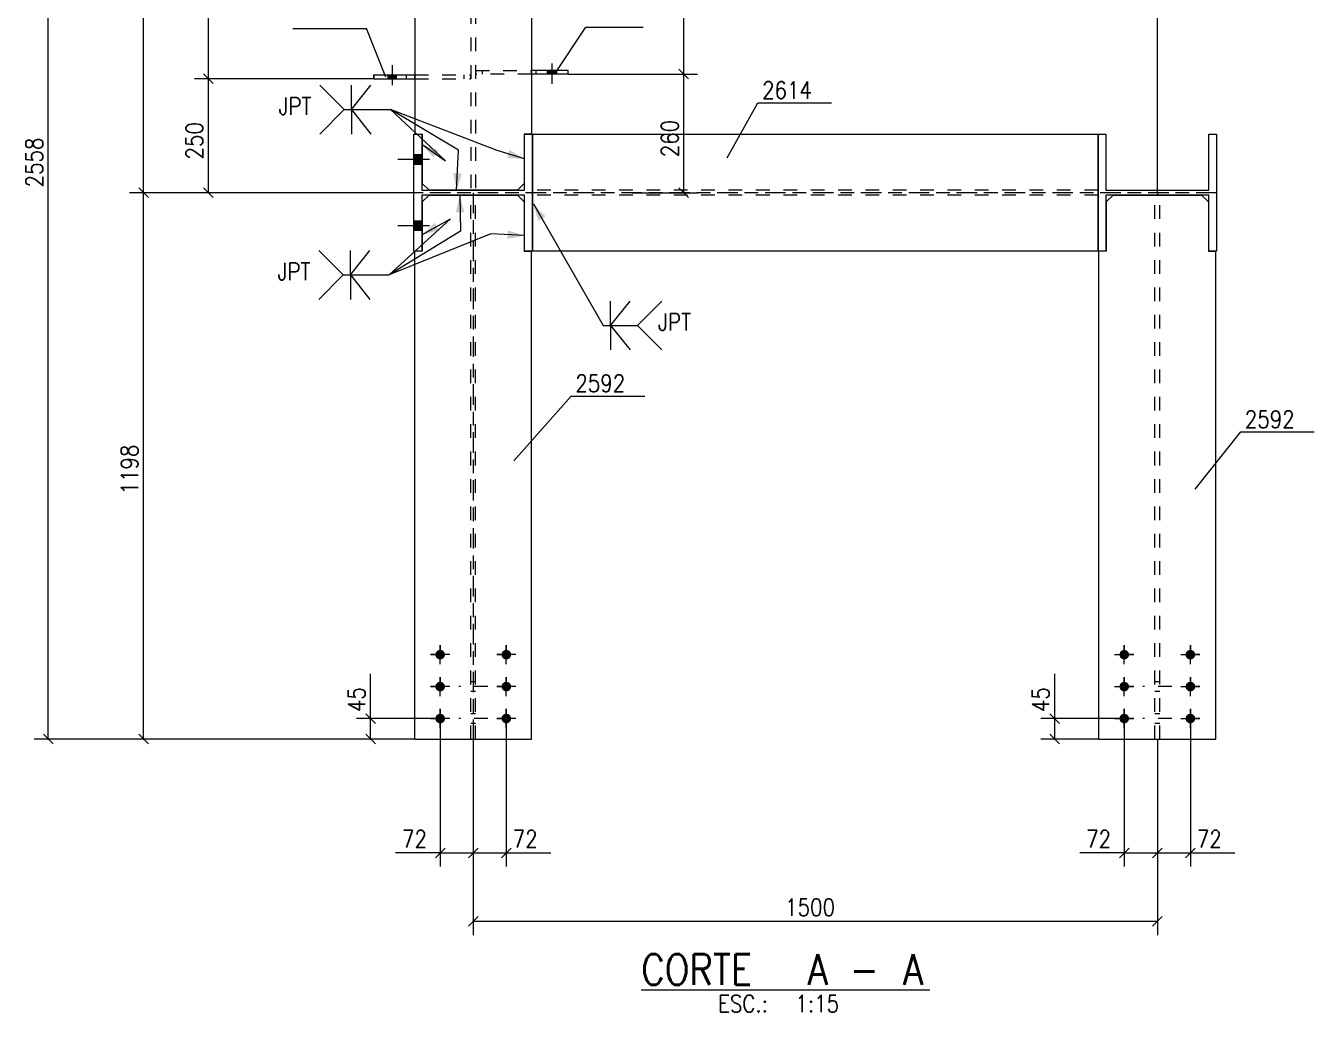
# Model space of a CAD drawing. Header units: millimetres. Extents: x 5 to 846, y 5 to 599.
# Drawn here: x 301.5 to 489.9, y 320.6 to 464.7 of the extents above; entities that cross this region are included whole.
import ezdxf

# ---------------------------------------------------------------- set-up
doc = ezdxf.new("R2010")
doc.units = ezdxf.units.MM
for name, pattern in [('XKITLINE00', [0]), ('XKITLINE02', [4, 2, -2]), ('XKITLINE06', [7, 3, -1, 2, -1])]:
    doc.linetypes.add(name, pattern=pattern)
for name, color, linetype, lineweight in [('Cota', 4, 'Continuous', 0), ('Marca da peça', 2, 'Continuous', 0), ('Objeto gráfico', 3, 'Continuous', 0), ('Outro tipo de objeto', 7, 'Continuous', 0), ('Parafuso', 3, 'Continuous', 0), ('Peça', 2, 'Continuous', 0), ('Solda', 1, 'Continuous', 0)]:
    doc.layers.add(name, color=color, linetype=linetype, lineweight=lineweight)
doc.styles.add('ROMANS', font='ROMANS__.TTF')
doc.styles.add('SIMPLEX', font='SIMPLEX_.TTF')

msp = doc.modelspace()

# ---------------------------------------------------------------- hatches: boundary and pattern name
at = {"layer": 'Parafuso'}
for points in [[(377.75, 457.65), (377.75, 458.18), (379.15, 458.18), (379.15, 457.65)], [(377.75, 457.65), (377.75, 458.18), (379.15, 458.18), (379.15, 457.65)], [(354.45, 456.98), (354.45, 457.52), (355.65, 457.52), (355.65, 456.98)], [(359.4, 444.45), (358.25, 444.45), (358.25, 445.85), (359.4, 445.85)], [(359.4, 444.45), (358.25, 444.45), (358.25, 445.85), (359.4, 445.85)], [(359.4, 444.45), (358.25, 444.45), (358.25, 445.85), (359.4, 445.85)], [(359.4, 434.78), (358.25, 434.78), (358.25, 436.18), (359.4, 436.18)], [(359.4, 434.78), (358.25, 434.78), (358.25, 436.18), (359.4, 436.18)], [(359.4, 434.78), (358.25, 434.78), (358.25, 436.18), (359.4, 436.18)], [(361.39, 372.85), (361.39, 372.88), (361.39, 372.92), (361.4, 372.95), (361.41, 372.99), (361.41, 373.02), (361.43, 373.05), (361.44, 373.08), (361.45, 373.12), (361.47, 373.15), (361.48, 373.18), (361.5, 373.2), (361.52, 373.23), (361.54, 373.26), (361.57, 373.29), (361.59, 373.31), (361.61, 373.33), (361.64, 373.36), (361.67, 373.38), (361.7, 373.4), (361.72, 373.42), (361.75, 373.43), (361.79, 373.45), (361.82, 373.46), (361.85, 373.47), (361.88, 373.49), (361.91, 373.49), (361.95, 373.5), (361.98, 373.51), (362.02, 373.51), (362.05, 373.51), (362.08, 373.52), (362.12, 373.51), (362.15, 373.51), (362.19, 373.51), (362.22, 373.5), (362.25, 373.49), (362.29, 373.49), (362.32, 373.47), (362.35, 373.46), (362.38, 373.45), (362.41, 373.43), (362.44, 373.42), (362.47, 373.4), (362.5, 373.38), (362.53, 373.36), (362.55, 373.33), (362.58, 373.31), (362.6, 373.29), (362.63, 373.26), (362.65, 373.23), (362.67, 373.2), (362.68, 373.18), (362.7, 373.15), (362.72, 373.12), (362.73, 373.08), (362.74, 373.05), (362.75, 373.02), (362.76, 372.99), (362.77, 372.95), (362.78, 372.92), (362.78, 372.88), (362.78, 372.85), (362.78, 372.82), (362.78, 372.78), (362.78, 372.75), (362.78, 372.71), (362.77, 372.68), (362.76, 372.65), (362.75, 372.61), (362.74, 372.58), (362.73, 372.55), (362.72, 372.52), (362.7, 372.49), (362.68, 372.46), (362.67, 372.43), (362.65, 372.4), (362.63, 372.37), (362.6, 372.35), (362.58, 372.32), (362.55, 372.3), (362.53, 372.27), (362.5, 372.25), (362.47, 372.23), (362.44, 372.22), (362.41, 372.2), (362.38, 372.18), (362.35, 372.17), (362.32, 372.16), (362.29, 372.15), (362.25, 372.14), (362.22, 372.13), (362.19, 372.12), (362.15, 372.12), (362.12, 372.12), (362.08, 372.12), (362.05, 372.12), (362.02, 372.12), (361.98, 372.12), (361.95, 372.13), (361.91, 372.14), (361.88, 372.15), (361.85, 372.16), (361.82, 372.17), (361.79, 372.18), (361.75, 372.2), (361.72, 372.22), (361.7, 372.23), (361.67, 372.25), (361.64, 372.27), (361.61, 372.3), (361.59, 372.32), (361.57, 372.35), (361.54, 372.37), (361.52, 372.4), (361.5, 372.43), (361.48, 372.46), (361.47, 372.49), (361.45, 372.52), (361.44, 372.55), (361.43, 372.58), (361.41, 372.61), (361.41, 372.65), (361.4, 372.68), (361.39, 372.71), (361.39, 372.75), (361.39, 372.78), (361.38, 372.82)], [(371.05, 372.85), (371.05, 372.88), (371.06, 372.92), (371.06, 372.95), (371.07, 372.99), (371.08, 373.02), (371.09, 373.05), (371.1, 373.08), (371.12, 373.12), (371.13, 373.15), (371.15, 373.18), (371.17, 373.2), (371.19, 373.23), (371.21, 373.26), (371.23, 373.29), (371.26, 373.31), (371.28, 373.33), (371.31, 373.36), (371.33, 373.38), (371.36, 373.4), (371.39, 373.42), (371.42, 373.43), (371.45, 373.45), (371.48, 373.46), (371.52, 373.47), (371.55, 373.49), (371.58, 373.49), (371.61, 373.5), (371.65, 373.51), (371.68, 373.51), (371.72, 373.51), (371.75, 373.52), (371.79, 373.51), (371.82, 373.51), (371.85, 373.51), (371.89, 373.5), (371.92, 373.49), (371.95, 373.49), (371.99, 373.47), (372.02, 373.46), (372.05, 373.45), (372.08, 373.43), (372.11, 373.42), (372.14, 373.4), (372.17, 373.38), (372.2, 373.36), (372.22, 373.33), (372.25, 373.31), (372.27, 373.29), (372.29, 373.26), (372.31, 373.23), (372.33, 373.2), (372.35, 373.18), (372.37, 373.15), (372.38, 373.12), (372.4, 373.08), (372.41, 373.05), (372.42, 373.02), (372.43, 372.99), (372.44, 372.95), (372.44, 372.92), (372.45, 372.88), (372.45, 372.85), (372.45, 372.82), (372.45, 372.78), (372.45, 372.75), (372.44, 372.71), (372.44, 372.68), (372.43, 372.65), (372.42, 372.61), (372.41, 372.58), (372.4, 372.55), (372.38, 372.52), (372.37, 372.49), (372.35, 372.46), (372.33, 372.43), (372.31, 372.4), (372.29, 372.37), (372.27, 372.35), (372.25, 372.32), (372.22, 372.3), (372.2, 372.27), (372.17, 372.25), (372.14, 372.23), (372.11, 372.22), (372.08, 372.2), (372.05, 372.18), (372.02, 372.17), (371.99, 372.16), (371.95, 372.15), (371.92, 372.14), (371.89, 372.13), (371.85, 372.12), (371.82, 372.12), (371.79, 372.12), (371.75, 372.12), (371.72, 372.12), (371.68, 372.12), (371.65, 372.12), (371.61, 372.13), (371.58, 372.14), (371.55, 372.15), (371.52, 372.16), (371.48, 372.17), (371.45, 372.18), (371.42, 372.2), (371.39, 372.22), (371.36, 372.23), (371.33, 372.25), (371.31, 372.27), (371.28, 372.3), (371.26, 372.32), (371.23, 372.35), (371.21, 372.37), (371.19, 372.4), (371.17, 372.43), (371.15, 372.46), (371.13, 372.49), (371.12, 372.52), (371.1, 372.55), (371.09, 372.58), (371.08, 372.61), (371.07, 372.65), (371.06, 372.68), (371.06, 372.71), (371.05, 372.75), (371.05, 372.78), (371.05, 372.82)], [(461.39, 372.85), (461.39, 372.88), (461.39, 372.92), (461.4, 372.95), (461.41, 372.99), (461.41, 373.02), (461.43, 373.05), (461.44, 373.08), (461.45, 373.12), (461.47, 373.15), (461.48, 373.18), (461.5, 373.2), (461.52, 373.23), (461.54, 373.26), (461.57, 373.29), (461.59, 373.31), (461.61, 373.33), (461.64, 373.36), (461.67, 373.38), (461.7, 373.4), (461.72, 373.42), (461.75, 373.43), (461.79, 373.45), (461.82, 373.46), (461.85, 373.47), (461.88, 373.49), (461.91, 373.49), (461.95, 373.5), (461.98, 373.51), (462.02, 373.51), (462.05, 373.51), (462.08, 373.52), (462.12, 373.51), (462.15, 373.51), (462.19, 373.51), (462.22, 373.5), (462.25, 373.49), (462.29, 373.49), (462.32, 373.47), (462.35, 373.46), (462.38, 373.45), (462.41, 373.43), (462.44, 373.42), (462.47, 373.4), (462.5, 373.38), (462.53, 373.36), (462.55, 373.33), (462.58, 373.31), (462.6, 373.29), (462.63, 373.26), (462.65, 373.23), (462.67, 373.2), (462.68, 373.18), (462.7, 373.15), (462.72, 373.12), (462.73, 373.08), (462.74, 373.05), (462.75, 373.02), (462.76, 372.99), (462.77, 372.95), (462.78, 372.92), (462.78, 372.88), (462.78, 372.85), (462.78, 372.82), (462.78, 372.78), (462.78, 372.75), (462.78, 372.71), (462.77, 372.68), (462.76, 372.65), (462.75, 372.61), (462.74, 372.58), (462.73, 372.55), (462.72, 372.52), (462.7, 372.49), (462.68, 372.46), (462.67, 372.43), (462.65, 372.4), (462.63, 372.37), (462.6, 372.35), (462.58, 372.32), (462.55, 372.3), (462.53, 372.27), (462.5, 372.25), (462.47, 372.23), (462.44, 372.22), (462.41, 372.2), (462.38, 372.18), (462.35, 372.17), (462.32, 372.16), (462.29, 372.15), (462.25, 372.14), (462.22, 372.13), (462.19, 372.12), (462.15, 372.12), (462.12, 372.12), (462.08, 372.12), (462.05, 372.12), (462.02, 372.12), (461.98, 372.12), (461.95, 372.13), (461.91, 372.14), (461.88, 372.15), (461.85, 372.16), (461.82, 372.17), (461.79, 372.18), (461.75, 372.2), (461.72, 372.22), (461.7, 372.23), (461.67, 372.25), (461.64, 372.27), (461.61, 372.3), (461.59, 372.32), (461.57, 372.35), (461.54, 372.37), (461.52, 372.4), (461.5, 372.43), (461.48, 372.46), (461.47, 372.49), (461.45, 372.52), (461.44, 372.55), (461.43, 372.58), (461.41, 372.61), (461.41, 372.65), (461.4, 372.68), (461.39, 372.71), (461.39, 372.75), (461.39, 372.78), (461.38, 372.82)], [(471.05, 372.85), (471.05, 372.88), (471.06, 372.92), (471.06, 372.95), (471.07, 372.99), (471.08, 373.02), (471.09, 373.05), (471.1, 373.08), (471.12, 373.12), (471.13, 373.15), (471.15, 373.18), (471.17, 373.2), (471.19, 373.23), (471.21, 373.26), (471.23, 373.29), (471.26, 373.31), (471.28, 373.33), (471.31, 373.36), (471.33, 373.38), (471.36, 373.4), (471.39, 373.42), (471.42, 373.43), (471.45, 373.45), (471.48, 373.46), (471.52, 373.47), (471.55, 373.49), (471.58, 373.49), (471.61, 373.5), (471.65, 373.51), (471.68, 373.51), (471.72, 373.51), (471.75, 373.52), (471.79, 373.51), (471.82, 373.51), (471.85, 373.51), (471.89, 373.5), (471.92, 373.49), (471.95, 373.49), (471.99, 373.47), (472.02, 373.46), (472.05, 373.45), (472.08, 373.43), (472.11, 373.42), (472.14, 373.4), (472.17, 373.38), (472.2, 373.36), (472.22, 373.33), (472.25, 373.31), (472.27, 373.29), (472.29, 373.26), (472.31, 373.23), (472.33, 373.2), (472.35, 373.18), (472.37, 373.15), (472.38, 373.12), (472.4, 373.08), (472.41, 373.05), (472.42, 373.02), (472.43, 372.99), (472.44, 372.95), (472.44, 372.92), (472.45, 372.88), (472.45, 372.85), (472.45, 372.82), (472.45, 372.78), (472.45, 372.75), (472.44, 372.71), (472.44, 372.68), (472.43, 372.65), (472.42, 372.61), (472.41, 372.58), (472.4, 372.55), (472.38, 372.52), (472.37, 372.49), (472.35, 372.46), (472.33, 372.43), (472.31, 372.4), (472.29, 372.37), (472.27, 372.35), (472.25, 372.32), (472.22, 372.3), (472.2, 372.27), (472.17, 372.25), (472.14, 372.23), (472.11, 372.22), (472.08, 372.2), (472.05, 372.18), (472.02, 372.17), (471.99, 372.16), (471.95, 372.15), (471.92, 372.14), (471.89, 372.13), (471.85, 372.12), (471.82, 372.12), (471.79, 372.12), (471.75, 372.12), (471.72, 372.12), (471.68, 372.12), (471.65, 372.12), (471.61, 372.13), (471.58, 372.14), (471.55, 372.15), (471.52, 372.16), (471.48, 372.17), (471.45, 372.18), (471.42, 372.2), (471.39, 372.22), (471.36, 372.23), (471.33, 372.25), (471.31, 372.27), (471.28, 372.3), (471.26, 372.32), (471.23, 372.35), (471.21, 372.37), (471.19, 372.4), (471.17, 372.43), (471.15, 372.46), (471.13, 372.49), (471.12, 372.52), (471.1, 372.55), (471.09, 372.58), (471.08, 372.61), (471.07, 372.65), (471.06, 372.68), (471.06, 372.71), (471.05, 372.75), (471.05, 372.78), (471.05, 372.82)], [(361.39, 368.18), (361.39, 368.22), (361.39, 368.25), (361.4, 368.29), (361.41, 368.32), (361.41, 368.35), (361.43, 368.38), (361.44, 368.42), (361.45, 368.45), (361.47, 368.48), (361.48, 368.51), (361.5, 368.54), (361.52, 368.57), (361.54, 368.59), (361.57, 368.62), (361.59, 368.64), (361.61, 368.67), (361.64, 368.69), (361.67, 368.71), (361.7, 368.73), (361.72, 368.75), (361.75, 368.77), (361.79, 368.78), (361.82, 368.8), (361.85, 368.81), (361.88, 368.82), (361.91, 368.83), (361.95, 368.84), (361.98, 368.84), (362.02, 368.85), (362.05, 368.85), (362.08, 368.85), (362.12, 368.85), (362.15, 368.85), (362.19, 368.84), (362.22, 368.84), (362.25, 368.83), (362.29, 368.82), (362.32, 368.81), (362.35, 368.8), (362.38, 368.78), (362.41, 368.77), (362.44, 368.75), (362.47, 368.73), (362.5, 368.71), (362.53, 368.69), (362.55, 368.67), (362.58, 368.64), (362.6, 368.62), (362.63, 368.59), (362.65, 368.57), (362.67, 368.54), (362.68, 368.51), (362.7, 368.48), (362.72, 368.45), (362.73, 368.42), (362.74, 368.38), (362.75, 368.35), (362.76, 368.32), (362.77, 368.29), (362.78, 368.25), (362.78, 368.22), (362.78, 368.18), (362.78, 368.15), (362.78, 368.11), (362.78, 368.08), (362.78, 368.05), (362.77, 368.01), (362.76, 367.98), (362.75, 367.95), (362.74, 367.91), (362.73, 367.88), (362.72, 367.85), (362.7, 367.82), (362.68, 367.79), (362.67, 367.76), (362.65, 367.73), (362.63, 367.71), (362.6, 367.68), (362.58, 367.65), (362.55, 367.63), (362.53, 367.61), (362.5, 367.59), (362.47, 367.57), (362.44, 367.55), (362.41, 367.53), (362.38, 367.52), (362.35, 367.5), (362.32, 367.49), (362.29, 367.48), (362.25, 367.47), (362.22, 367.46), (362.19, 367.46), (362.15, 367.45), (362.12, 367.45), (362.08, 367.45), (362.05, 367.45), (362.02, 367.45), (361.98, 367.46), (361.95, 367.46), (361.91, 367.47), (361.88, 367.48), (361.85, 367.49), (361.82, 367.5), (361.79, 367.52), (361.75, 367.53), (361.72, 367.55), (361.7, 367.57), (361.67, 367.59), (361.64, 367.61), (361.61, 367.63), (361.59, 367.65), (361.57, 367.68), (361.54, 367.71), (361.52, 367.73), (361.5, 367.76), (361.48, 367.79), (361.47, 367.82), (361.45, 367.85), (361.44, 367.88), (361.43, 367.91), (361.41, 367.95), (361.41, 367.98), (361.4, 368.01), (361.39, 368.05), (361.39, 368.08), (361.39, 368.11), (361.38, 368.15)], [(371.05, 368.18), (371.05, 368.22), (371.06, 368.25), (371.06, 368.29), (371.07, 368.32), (371.08, 368.35), (371.09, 368.38), (371.1, 368.42), (371.12, 368.45), (371.13, 368.48), (371.15, 368.51), (371.17, 368.54), (371.19, 368.57), (371.21, 368.59), (371.23, 368.62), (371.26, 368.64), (371.28, 368.67), (371.31, 368.69), (371.33, 368.71), (371.36, 368.73), (371.39, 368.75), (371.42, 368.77), (371.45, 368.78), (371.48, 368.8), (371.52, 368.81), (371.55, 368.82), (371.58, 368.83), (371.61, 368.84), (371.65, 368.84), (371.68, 368.85), (371.72, 368.85), (371.75, 368.85), (371.79, 368.85), (371.82, 368.85), (371.85, 368.84), (371.89, 368.84), (371.92, 368.83), (371.95, 368.82), (371.99, 368.81), (372.02, 368.8), (372.05, 368.78), (372.08, 368.77), (372.11, 368.75), (372.14, 368.73), (372.17, 368.71), (372.2, 368.69), (372.22, 368.67), (372.25, 368.64), (372.27, 368.62), (372.29, 368.59), (372.31, 368.57), (372.33, 368.54), (372.35, 368.51), (372.37, 368.48), (372.38, 368.45), (372.4, 368.42), (372.41, 368.38), (372.42, 368.35), (372.43, 368.32), (372.44, 368.29), (372.44, 368.25), (372.45, 368.22), (372.45, 368.18), (372.45, 368.15), (372.45, 368.11), (372.45, 368.08), (372.44, 368.05), (372.44, 368.01), (372.43, 367.98), (372.42, 367.95), (372.41, 367.91), (372.4, 367.88), (372.38, 367.85), (372.37, 367.82), (372.35, 367.79), (372.33, 367.76), (372.31, 367.73), (372.29, 367.71), (372.27, 367.68), (372.25, 367.65), (372.22, 367.63), (372.2, 367.61), (372.17, 367.59), (372.14, 367.57), (372.11, 367.55), (372.08, 367.53), (372.05, 367.52), (372.02, 367.5), (371.99, 367.49), (371.95, 367.48), (371.92, 367.47), (371.89, 367.46), (371.85, 367.46), (371.82, 367.45), (371.79, 367.45), (371.75, 367.45), (371.72, 367.45), (371.68, 367.45), (371.65, 367.46), (371.61, 367.46), (371.58, 367.47), (371.55, 367.48), (371.52, 367.49), (371.48, 367.5), (371.45, 367.52), (371.42, 367.53), (371.39, 367.55), (371.36, 367.57), (371.33, 367.59), (371.31, 367.61), (371.28, 367.63), (371.26, 367.65), (371.23, 367.68), (371.21, 367.71), (371.19, 367.73), (371.17, 367.76), (371.15, 367.79), (371.13, 367.82), (371.12, 367.85), (371.1, 367.88), (371.09, 367.91), (371.08, 367.95), (371.07, 367.98), (371.06, 368.01), (371.06, 368.05), (371.05, 368.08), (371.05, 368.11), (371.05, 368.15)], [(461.39, 368.18), (461.39, 368.22), (461.39, 368.25), (461.4, 368.29), (461.41, 368.32), (461.41, 368.35), (461.43, 368.38), (461.44, 368.42), (461.45, 368.45), (461.47, 368.48), (461.48, 368.51), (461.5, 368.54), (461.52, 368.57), (461.54, 368.59), (461.57, 368.62), (461.59, 368.64), (461.61, 368.67), (461.64, 368.69), (461.67, 368.71), (461.7, 368.73), (461.72, 368.75), (461.75, 368.77), (461.79, 368.78), (461.82, 368.8), (461.85, 368.81), (461.88, 368.82), (461.91, 368.83), (461.95, 368.84), (461.98, 368.84), (462.02, 368.85), (462.05, 368.85), (462.08, 368.85), (462.12, 368.85), (462.15, 368.85), (462.19, 368.84), (462.22, 368.84), (462.25, 368.83), (462.29, 368.82), (462.32, 368.81), (462.35, 368.8), (462.38, 368.78), (462.41, 368.77), (462.44, 368.75), (462.47, 368.73), (462.5, 368.71), (462.53, 368.69), (462.55, 368.67), (462.58, 368.64), (462.6, 368.62), (462.63, 368.59), (462.65, 368.57), (462.67, 368.54), (462.68, 368.51), (462.7, 368.48), (462.72, 368.45), (462.73, 368.42), (462.74, 368.38), (462.75, 368.35), (462.76, 368.32), (462.77, 368.29), (462.78, 368.25), (462.78, 368.22), (462.78, 368.18), (462.78, 368.15), (462.78, 368.11), (462.78, 368.08), (462.78, 368.05), (462.77, 368.01), (462.76, 367.98), (462.75, 367.95), (462.74, 367.91), (462.73, 367.88), (462.72, 367.85), (462.7, 367.82), (462.68, 367.79), (462.67, 367.76), (462.65, 367.73), (462.63, 367.71), (462.6, 367.68), (462.58, 367.65), (462.55, 367.63), (462.53, 367.61), (462.5, 367.59), (462.47, 367.57), (462.44, 367.55), (462.41, 367.53), (462.38, 367.52), (462.35, 367.5), (462.32, 367.49), (462.29, 367.48), (462.25, 367.47), (462.22, 367.46), (462.19, 367.46), (462.15, 367.45), (462.12, 367.45), (462.08, 367.45), (462.05, 367.45), (462.02, 367.45), (461.98, 367.46), (461.95, 367.46), (461.91, 367.47), (461.88, 367.48), (461.85, 367.49), (461.82, 367.5), (461.79, 367.52), (461.75, 367.53), (461.72, 367.55), (461.7, 367.57), (461.67, 367.59), (461.64, 367.61), (461.61, 367.63), (461.59, 367.65), (461.57, 367.68), (461.54, 367.71), (461.52, 367.73), (461.5, 367.76), (461.48, 367.79), (461.47, 367.82), (461.45, 367.85), (461.44, 367.88), (461.43, 367.91), (461.41, 367.95), (461.41, 367.98), (461.4, 368.01), (461.39, 368.05), (461.39, 368.08), (461.39, 368.11), (461.38, 368.15)], [(471.05, 368.18), (471.05, 368.22), (471.06, 368.25), (471.06, 368.29), (471.07, 368.32), (471.08, 368.35), (471.09, 368.38), (471.1, 368.42), (471.12, 368.45), (471.13, 368.48), (471.15, 368.51), (471.17, 368.54), (471.19, 368.57), (471.21, 368.59), (471.23, 368.62), (471.26, 368.64), (471.28, 368.67), (471.31, 368.69), (471.33, 368.71), (471.36, 368.73), (471.39, 368.75), (471.42, 368.77), (471.45, 368.78), (471.48, 368.8), (471.52, 368.81), (471.55, 368.82), (471.58, 368.83), (471.61, 368.84), (471.65, 368.84), (471.68, 368.85), (471.72, 368.85), (471.75, 368.85), (471.79, 368.85), (471.82, 368.85), (471.85, 368.84), (471.89, 368.84), (471.92, 368.83), (471.95, 368.82), (471.99, 368.81), (472.02, 368.8), (472.05, 368.78), (472.08, 368.77), (472.11, 368.75), (472.14, 368.73), (472.17, 368.71), (472.2, 368.69), (472.22, 368.67), (472.25, 368.64), (472.27, 368.62), (472.29, 368.59), (472.31, 368.57), (472.33, 368.54), (472.35, 368.51), (472.37, 368.48), (472.38, 368.45), (472.4, 368.42), (472.41, 368.38), (472.42, 368.35), (472.43, 368.32), (472.44, 368.29), (472.44, 368.25), (472.45, 368.22), (472.45, 368.18), (472.45, 368.15), (472.45, 368.11), (472.45, 368.08), (472.44, 368.05), (472.44, 368.01), (472.43, 367.98), (472.42, 367.95), (472.41, 367.91), (472.4, 367.88), (472.38, 367.85), (472.37, 367.82), (472.35, 367.79), (472.33, 367.76), (472.31, 367.73), (472.29, 367.71), (472.27, 367.68), (472.25, 367.65), (472.22, 367.63), (472.2, 367.61), (472.17, 367.59), (472.14, 367.57), (472.11, 367.55), (472.08, 367.53), (472.05, 367.52), (472.02, 367.5), (471.99, 367.49), (471.95, 367.48), (471.92, 367.47), (471.89, 367.46), (471.85, 367.46), (471.82, 367.45), (471.79, 367.45), (471.75, 367.45), (471.72, 367.45), (471.68, 367.45), (471.65, 367.46), (471.61, 367.46), (471.58, 367.47), (471.55, 367.48), (471.52, 367.49), (471.48, 367.5), (471.45, 367.52), (471.42, 367.53), (471.39, 367.55), (471.36, 367.57), (471.33, 367.59), (471.31, 367.61), (471.28, 367.63), (471.26, 367.65), (471.23, 367.68), (471.21, 367.71), (471.19, 367.73), (471.17, 367.76), (471.15, 367.79), (471.13, 367.82), (471.12, 367.85), (471.1, 367.88), (471.09, 367.91), (471.08, 367.95), (471.07, 367.98), (471.06, 368.01), (471.06, 368.05), (471.05, 368.08), (471.05, 368.11), (471.05, 368.15)], [(361.39, 363.52), (361.39, 363.55), (361.39, 363.59), (361.4, 363.62), (361.41, 363.65), (361.41, 363.69), (361.43, 363.72), (361.44, 363.75), (361.45, 363.78), (361.47, 363.81), (361.48, 363.84), (361.5, 363.87), (361.52, 363.9), (361.54, 363.93), (361.57, 363.95), (361.59, 363.98), (361.61, 364), (361.64, 364.02), (361.67, 364.04), (361.7, 364.06), (361.72, 364.08), (361.75, 364.1), (361.79, 364.12), (361.82, 364.13), (361.85, 364.14), (361.88, 364.15), (361.91, 364.16), (361.95, 364.17), (361.98, 364.17), (362.02, 364.18), (362.05, 364.18), (362.08, 364.18), (362.12, 364.18), (362.15, 364.18), (362.19, 364.17), (362.22, 364.17), (362.25, 364.16), (362.29, 364.15), (362.32, 364.14), (362.35, 364.13), (362.38, 364.12), (362.41, 364.1), (362.44, 364.08), (362.47, 364.06), (362.5, 364.04), (362.53, 364.02), (362.55, 364), (362.58, 363.98), (362.6, 363.95), (362.63, 363.93), (362.65, 363.9), (362.67, 363.87), (362.68, 363.84), (362.7, 363.81), (362.72, 363.78), (362.73, 363.75), (362.74, 363.72), (362.75, 363.69), (362.76, 363.65), (362.77, 363.62), (362.78, 363.59), (362.78, 363.55), (362.78, 363.52), (362.78, 363.48), (362.78, 363.45), (362.78, 363.41), (362.78, 363.38), (362.77, 363.35), (362.76, 363.31), (362.75, 363.28), (362.74, 363.25), (362.73, 363.21), (362.72, 363.18), (362.7, 363.15), (362.68, 363.12), (362.67, 363.09), (362.65, 363.07), (362.63, 363.04), (362.6, 363.01), (362.58, 362.99), (362.55, 362.96), (362.53, 362.94), (362.5, 362.92), (362.47, 362.9), (362.44, 362.88), (362.41, 362.87), (362.38, 362.85), (362.35, 362.84), (362.32, 362.82), (362.29, 362.81), (362.25, 362.8), (362.22, 362.8), (362.19, 362.79), (362.15, 362.79), (362.12, 362.78), (362.08, 362.78), (362.05, 362.78), (362.02, 362.79), (361.98, 362.79), (361.95, 362.8), (361.91, 362.8), (361.88, 362.81), (361.85, 362.82), (361.82, 362.84), (361.79, 362.85), (361.75, 362.87), (361.72, 362.88), (361.7, 362.9), (361.67, 362.92), (361.64, 362.94), (361.61, 362.96), (361.59, 362.99), (361.57, 363.01), (361.54, 363.04), (361.52, 363.07), (361.5, 363.09), (361.48, 363.12), (361.47, 363.15), (361.45, 363.18), (361.44, 363.21), (361.43, 363.25), (361.41, 363.28), (361.41, 363.31), (361.4, 363.35), (361.39, 363.38), (361.39, 363.41), (361.39, 363.45), (361.38, 363.48)], [(371.05, 363.52), (371.05, 363.55), (371.06, 363.59), (371.06, 363.62), (371.07, 363.65), (371.08, 363.69), (371.09, 363.72), (371.1, 363.75), (371.12, 363.78), (371.13, 363.81), (371.15, 363.84), (371.17, 363.87), (371.19, 363.9), (371.21, 363.93), (371.23, 363.95), (371.26, 363.98), (371.28, 364), (371.31, 364.02), (371.33, 364.04), (371.36, 364.06), (371.39, 364.08), (371.42, 364.1), (371.45, 364.12), (371.48, 364.13), (371.52, 364.14), (371.55, 364.15), (371.58, 364.16), (371.61, 364.17), (371.65, 364.17), (371.68, 364.18), (371.72, 364.18), (371.75, 364.18), (371.79, 364.18), (371.82, 364.18), (371.85, 364.17), (371.89, 364.17), (371.92, 364.16), (371.95, 364.15), (371.99, 364.14), (372.02, 364.13), (372.05, 364.12), (372.08, 364.1), (372.11, 364.08), (372.14, 364.06), (372.17, 364.04), (372.2, 364.02), (372.22, 364), (372.25, 363.98), (372.27, 363.95), (372.29, 363.93), (372.31, 363.9), (372.33, 363.87), (372.35, 363.84), (372.37, 363.81), (372.38, 363.78), (372.4, 363.75), (372.41, 363.72), (372.42, 363.69), (372.43, 363.65), (372.44, 363.62), (372.44, 363.59), (372.45, 363.55), (372.45, 363.52), (372.45, 363.48), (372.45, 363.45), (372.45, 363.41), (372.44, 363.38), (372.44, 363.35), (372.43, 363.31), (372.42, 363.28), (372.41, 363.25), (372.4, 363.21), (372.38, 363.18), (372.37, 363.15), (372.35, 363.12), (372.33, 363.09), (372.31, 363.07), (372.29, 363.04), (372.27, 363.01), (372.25, 362.99), (372.22, 362.96), (372.2, 362.94), (372.17, 362.92), (372.14, 362.9), (372.11, 362.88), (372.08, 362.87), (372.05, 362.85), (372.02, 362.84), (371.99, 362.82), (371.95, 362.81), (371.92, 362.8), (371.89, 362.8), (371.85, 362.79), (371.82, 362.79), (371.79, 362.78), (371.75, 362.78), (371.72, 362.78), (371.68, 362.79), (371.65, 362.79), (371.61, 362.8), (371.58, 362.8), (371.55, 362.81), (371.52, 362.82), (371.48, 362.84), (371.45, 362.85), (371.42, 362.87), (371.39, 362.88), (371.36, 362.9), (371.33, 362.92), (371.31, 362.94), (371.28, 362.96), (371.26, 362.99), (371.23, 363.01), (371.21, 363.04), (371.19, 363.07), (371.17, 363.09), (371.15, 363.12), (371.13, 363.15), (371.12, 363.18), (371.1, 363.21), (371.09, 363.25), (371.08, 363.28), (371.07, 363.31), (371.06, 363.35), (371.06, 363.38), (371.05, 363.41), (371.05, 363.45), (371.05, 363.48)], [(461.39, 363.52), (461.39, 363.55), (461.39, 363.59), (461.4, 363.62), (461.41, 363.65), (461.41, 363.69), (461.43, 363.72), (461.44, 363.75), (461.45, 363.78), (461.47, 363.81), (461.48, 363.84), (461.5, 363.87), (461.52, 363.9), (461.54, 363.93), (461.57, 363.95), (461.59, 363.98), (461.61, 364), (461.64, 364.02), (461.67, 364.04), (461.7, 364.06), (461.72, 364.08), (461.75, 364.1), (461.79, 364.12), (461.82, 364.13), (461.85, 364.14), (461.88, 364.15), (461.91, 364.16), (461.95, 364.17), (461.98, 364.17), (462.02, 364.18), (462.05, 364.18), (462.08, 364.18), (462.12, 364.18), (462.15, 364.18), (462.19, 364.17), (462.22, 364.17), (462.25, 364.16), (462.29, 364.15), (462.32, 364.14), (462.35, 364.13), (462.38, 364.12), (462.41, 364.1), (462.44, 364.08), (462.47, 364.06), (462.5, 364.04), (462.53, 364.02), (462.55, 364), (462.58, 363.98), (462.6, 363.95), (462.63, 363.93), (462.65, 363.9), (462.67, 363.87), (462.68, 363.84), (462.7, 363.81), (462.72, 363.78), (462.73, 363.75), (462.74, 363.72), (462.75, 363.69), (462.76, 363.65), (462.77, 363.62), (462.78, 363.59), (462.78, 363.55), (462.78, 363.52), (462.78, 363.48), (462.78, 363.45), (462.78, 363.41), (462.78, 363.38), (462.77, 363.35), (462.76, 363.31), (462.75, 363.28), (462.74, 363.25), (462.73, 363.21), (462.72, 363.18), (462.7, 363.15), (462.68, 363.12), (462.67, 363.09), (462.65, 363.07), (462.63, 363.04), (462.6, 363.01), (462.58, 362.99), (462.55, 362.96), (462.53, 362.94), (462.5, 362.92), (462.47, 362.9), (462.44, 362.88), (462.41, 362.87), (462.38, 362.85), (462.35, 362.84), (462.32, 362.82), (462.29, 362.81), (462.25, 362.8), (462.22, 362.8), (462.19, 362.79), (462.15, 362.79), (462.12, 362.78), (462.08, 362.78), (462.05, 362.78), (462.02, 362.79), (461.98, 362.79), (461.95, 362.8), (461.91, 362.8), (461.88, 362.81), (461.85, 362.82), (461.82, 362.84), (461.79, 362.85), (461.75, 362.87), (461.72, 362.88), (461.7, 362.9), (461.67, 362.92), (461.64, 362.94), (461.61, 362.96), (461.59, 362.99), (461.57, 363.01), (461.54, 363.04), (461.52, 363.07), (461.5, 363.09), (461.48, 363.12), (461.47, 363.15), (461.45, 363.18), (461.44, 363.21), (461.43, 363.25), (461.41, 363.28), (461.41, 363.31), (461.4, 363.35), (461.39, 363.38), (461.39, 363.41), (461.39, 363.45), (461.38, 363.48)], [(471.05, 363.52), (471.05, 363.55), (471.06, 363.59), (471.06, 363.62), (471.07, 363.65), (471.08, 363.69), (471.09, 363.72), (471.1, 363.75), (471.12, 363.78), (471.13, 363.81), (471.15, 363.84), (471.17, 363.87), (471.19, 363.9), (471.21, 363.93), (471.23, 363.95), (471.26, 363.98), (471.28, 364), (471.31, 364.02), (471.33, 364.04), (471.36, 364.06), (471.39, 364.08), (471.42, 364.1), (471.45, 364.12), (471.48, 364.13), (471.52, 364.14), (471.55, 364.15), (471.58, 364.16), (471.61, 364.17), (471.65, 364.17), (471.68, 364.18), (471.72, 364.18), (471.75, 364.18), (471.79, 364.18), (471.82, 364.18), (471.85, 364.17), (471.89, 364.17), (471.92, 364.16), (471.95, 364.15), (471.99, 364.14), (472.02, 364.13), (472.05, 364.12), (472.08, 364.1), (472.11, 364.08), (472.14, 364.06), (472.17, 364.04), (472.2, 364.02), (472.22, 364), (472.25, 363.98), (472.27, 363.95), (472.29, 363.93), (472.31, 363.9), (472.33, 363.87), (472.35, 363.84), (472.37, 363.81), (472.38, 363.78), (472.4, 363.75), (472.41, 363.72), (472.42, 363.69), (472.43, 363.65), (472.44, 363.62), (472.44, 363.59), (472.45, 363.55), (472.45, 363.52), (472.45, 363.48), (472.45, 363.45), (472.45, 363.41), (472.44, 363.38), (472.44, 363.35), (472.43, 363.31), (472.42, 363.28), (472.41, 363.25), (472.4, 363.21), (472.38, 363.18), (472.37, 363.15), (472.35, 363.12), (472.33, 363.09), (472.31, 363.07), (472.29, 363.04), (472.27, 363.01), (472.25, 362.99), (472.22, 362.96), (472.2, 362.94), (472.17, 362.92), (472.14, 362.9), (472.11, 362.88), (472.08, 362.87), (472.05, 362.85), (472.02, 362.84), (471.99, 362.82), (471.95, 362.81), (471.92, 362.8), (471.89, 362.8), (471.85, 362.79), (471.82, 362.79), (471.79, 362.78), (471.75, 362.78), (471.72, 362.78), (471.68, 362.79), (471.65, 362.79), (471.61, 362.8), (471.58, 362.8), (471.55, 362.81), (471.52, 362.82), (471.48, 362.84), (471.45, 362.85), (471.42, 362.87), (471.39, 362.88), (471.36, 362.9), (471.33, 362.92), (471.31, 362.94), (471.28, 362.96), (471.26, 362.99), (471.23, 363.01), (471.21, 363.04), (471.19, 363.07), (471.17, 363.09), (471.15, 363.12), (471.13, 363.15), (471.12, 363.18), (471.1, 363.21), (471.09, 363.25), (471.08, 363.28), (471.07, 363.31), (471.06, 363.35), (471.06, 363.38), (471.05, 363.41), (471.05, 363.45), (471.05, 363.48)]]:
    msp.add_hatch(color=7, dxfattribs=at).paths.add_polyline_path(points, flags=17)
at = {"layer": 'Solda'}
for points in [[(359.4, 447.4), (361.81, 446.49), (361.1, 445.46)], [(374.43, 445.26), (371.86, 445.38), (372.22, 446.58)], [(364.49, 440.67), (363.99, 443.19), (365.24, 443.13)], [(364.96, 439.97), (365.62, 437.47), (364.37, 437.46)], [(375.71, 438.69), (377.49, 436.84), (376.41, 436.21)], [(359.4, 434.16), (361.28, 435.92), (361.89, 434.83)], [(374.43, 434.07), (371.9, 433.56), (371.96, 434.81)]]:
    msp.add_hatch(color=7, dxfattribs=at).paths.add_polyline_path(points, flags=17)

# ---------------------------------------------------------------- linework, layer by layer
at = {"layer": 'Cota', "color": 7, "linetype": 'XKITLINE00', "lineweight": 0}
for p, q in [((466.92, 440.32), (466.92, 556.9)), ((304.8, 360.48), (304.8, 530.98)), ((318.73, 440.32), (318.73, 523.65)), ((397.7, 457.65), (397.7, 514.32)), ((328.21, 456.98), (328.21, 510.98)), ((396.99, 458.36), (398.4, 456.94)), ((396.99, 458.36), (398.4, 456.94)), ((352.39, 456.98), (326.16, 456.98)), ((352.39, 456.98), (326.16, 456.98)), ((327.5, 457.69), (328.92, 456.28)), ((327.5, 457.69), (328.92, 456.28)), ((328.21, 440.32), (328.21, 456.98)), ((380.78, 457.65), (399.7, 457.65)), ((380.78, 457.65), (399.7, 457.65)), ((397.7, 440.32), (397.7, 457.65)), ((318.02, 441.02), (319.43, 439.61)), ((318.02, 441.02), (319.43, 439.61)), ((327.5, 441.02), (328.92, 439.61)), ((396.99, 441.02), (398.4, 439.61)), ((358.25, 440.32), (316.68, 440.32)), ((358.25, 440.32), (316.68, 440.32)), ((318.73, 360.48), (318.73, 440.32)), ((358.25, 440.32), (326.16, 440.32)), ((390.16, 440.32), (399.7, 440.32)), ((351.92, 363.48), (351.92, 370)), ((351.92, 363.48), (351.92, 370)), ((451.92, 363.48), (451.92, 370)), ((451.92, 363.48), (451.92, 370)), ((351.21, 364.19), (352.62, 362.78)), ((451.21, 364.19), (452.62, 362.78)), ((362.08, 363.48), (349.87, 363.48)), ((351.92, 360.48), (351.92, 363.48)), ((362.08, 363.48), (362.08, 341.85)), ((371.75, 363.48), (371.75, 341.85)), ((462.08, 363.48), (449.87, 363.48)), ((451.92, 360.48), (451.92, 363.48)), ((462.08, 363.48), (462.08, 341.85)), ((471.75, 363.48), (471.75, 341.85)), ((358.38, 360.48), (302.75, 360.48)), ((304.1, 361.19), (305.51, 359.78)), ((358.38, 360.48), (316.68, 360.48)), ((318.02, 361.19), (319.43, 359.78)), ((358.38, 360.48), (349.87, 360.48)), ((351.21, 361.19), (352.62, 359.78)), ((366.92, 360.32), (366.92, 341.85)), ((366.92, 360.32), (366.92, 341.85)), ((458.38, 360.48), (449.87, 360.48)), ((451.21, 361.19), (452.62, 359.78)), ((466.92, 360.32), (466.92, 341.85)), ((466.92, 360.32), (466.92, 341.85)), ((466.92, 360.32), (466.92, 331.85)), ((366.92, 359.57), (366.92, 331.85)), ((362.08, 343.85), (355.57, 343.85)), ((362.08, 343.85), (355.57, 343.85)), ((362.79, 344.56), (361.38, 343.14)), ((362.08, 343.85), (366.92, 343.85)), ((367.62, 344.56), (366.21, 343.14)), ((367.62, 344.56), (366.21, 343.14)), ((366.92, 343.85), (371.75, 343.85)), ((372.46, 344.56), (371.04, 343.14)), ((371.75, 343.85), (378.27, 343.85)), ((371.75, 343.85), (378.27, 343.85)), ((462.08, 343.85), (455.57, 343.85)), ((462.08, 343.85), (455.57, 343.85)), ((462.79, 344.56), (461.38, 343.14)), ((462.08, 343.85), (466.92, 343.85)), ((467.62, 344.56), (466.21, 343.14)), ((467.62, 344.56), (466.21, 343.14)), ((466.92, 343.85), (471.75, 343.85)), ((472.46, 344.56), (471.04, 343.14)), ((471.75, 343.85), (478.27, 343.85)), ((471.75, 343.85), (478.27, 343.85)), ((367.62, 334.56), (366.21, 333.14)), ((366.92, 333.85), (466.92, 333.85)), ((467.62, 334.56), (466.21, 333.14))]:
    msp.add_line(p, q, dxfattribs=at)
at = {"layer": 'Cota', "color": 3}
for p in [(328.21, 456.98), (328.21, 456.98), (397.7, 457.65), (397.7, 457.65), (318.73, 440.32), (318.73, 440.32), (328.21, 440.32), (397.7, 440.32), (351.92, 363.48), (451.92, 363.48), (304.8, 360.48), (318.73, 360.48), (351.92, 360.48), (451.92, 360.48), (362.08, 343.85), (366.92, 343.85), (366.92, 343.85), (371.75, 343.85), (462.08, 343.85), (466.92, 343.85), (466.92, 343.85), (471.75, 343.85), (366.92, 333.85), (466.92, 333.85)]:
    msp.add_point(p, dxfattribs=at)
at = {"layer": 'Marca da peça', "color": 7, "linetype": 'XKITLINE00', "lineweight": 0}
for p, q in [((340.55, 464.32), (351.29, 464.32)), ((354.16, 457.22), (351.29, 464.32)), ((379.05, 457.97), (383.39, 464.51)), ((383.39, 464.51), (391.75, 464.51)), ((404.05, 445.42), (408.54, 453.46)), ((408.54, 453.46), (419.28, 453.46)), ((372.85, 401.13), (381.24, 410.61)), ((381.24, 410.61), (391.98, 410.61)), ((472.43, 397.01), (479.11, 405.36)), ((479.11, 405.36), (489.86, 405.36))]:
    msp.add_line(p, q, dxfattribs=at)
at = {"layer": 'Objeto gráfico', "color": 7, "linetype": 'XKITLINE06', "lineweight": 0}
for p, q in [((475.58, 440.32), (358.25, 440.32)), ((366.92, 440.32), (366.92, 360.32)), ((466.92, 440.32), (466.92, 439.96))]:
    msp.add_line(p, q, dxfattribs=at)
at = {"layer": 'Outro tipo de objeto', "color": 1, "linetype": 'XKITLINE00', "lineweight": 0}
msp.add_line((391.47, 323.82), (433.64, 323.82), dxfattribs=at)
at = {"layer": 'Parafuso', "color": 7, "linetype": 'XKITLINE00', "lineweight": 0}
for p, q in [((355.05, 458.98), (355.05, 456.01)), ((377.75, 457.65), (377.75, 458.18)), ((377.75, 457.65), (377.75, 458.18)), ((378.45, 456.25), (378.45, 459.21)), ((378.45, 456.25), (378.45, 459.21)), ((379.15, 457.65), (379.15, 458.18)), ((379.15, 457.65), (379.15, 458.18)), ((354.45, 457.52), (354.45, 456.98)), ((355.65, 457.52), (355.65, 456.98)), ((360.52, 445.15), (355.87, 445.15)), ((360.52, 445.15), (355.87, 445.15)), ((360.52, 445.15), (355.87, 445.15)), ((359.4, 445.85), (358.25, 445.85)), ((359.4, 445.85), (358.25, 445.85)), ((359.4, 445.85), (358.25, 445.85)), ((359.4, 444.45), (358.25, 444.45)), ((359.4, 444.45), (358.25, 444.45)), ((359.4, 444.45), (358.25, 444.45)), ((360.52, 435.48), (355.87, 435.48)), ((360.52, 435.48), (355.87, 435.48)), ((360.52, 435.48), (355.87, 435.48)), ((359.4, 436.18), (358.25, 436.18)), ((359.4, 436.18), (358.25, 436.18)), ((359.4, 436.18), (358.25, 436.18)), ((359.4, 434.78), (358.25, 434.78)), ((359.4, 434.78), (358.25, 434.78)), ((359.4, 434.78), (358.25, 434.78)), ((362.08, 374.22), (362.08, 373.28)), ((362.08, 371.42), (362.08, 374.22)), ((371.75, 374.22), (371.75, 373.28)), ((371.75, 371.42), (371.75, 374.22)), ((462.08, 371.42), (462.08, 374.22)), ((462.08, 374.22), (462.08, 373.28)), ((471.75, 371.42), (471.75, 374.22)), ((471.75, 374.22), (471.75, 373.28)), ((360.68, 372.82), (361.62, 372.82)), ((363.48, 372.82), (360.68, 372.82)), ((362.08, 371.42), (362.08, 372.35)), ((363.48, 372.82), (362.55, 372.82)), ((370.35, 372.82), (371.28, 372.82)), ((373.15, 372.82), (370.35, 372.82)), ((371.75, 371.42), (371.75, 372.35)), ((373.15, 372.82), (372.22, 372.82)), ((460.68, 372.82), (463.48, 372.82)), ((460.68, 372.82), (461.62, 372.82)), ((462.08, 371.42), (462.08, 372.35)), ((463.48, 372.82), (462.55, 372.82)), ((470.35, 372.82), (473.15, 372.82)), ((470.35, 372.82), (471.28, 372.82)), ((471.75, 371.42), (471.75, 372.35)), ((473.15, 372.82), (472.22, 372.82)), ((362.08, 369.55), (362.08, 368.62)), ((362.08, 366.75), (362.08, 369.55)), ((371.75, 369.55), (371.75, 368.62)), ((371.75, 366.75), (371.75, 369.55)), ((462.08, 366.75), (462.08, 369.55)), ((462.08, 369.55), (462.08, 368.62)), ((471.75, 366.75), (471.75, 369.55)), ((471.75, 369.55), (471.75, 368.62)), ((360.68, 368.15), (361.62, 368.15)), ((363.48, 368.15), (360.68, 368.15)), ((362.08, 366.75), (362.08, 367.68)), ((363.48, 368.15), (362.55, 368.15)), ((370.35, 368.15), (371.28, 368.15)), ((373.15, 368.15), (370.35, 368.15)), ((371.75, 366.75), (371.75, 367.68)), ((373.15, 368.15), (372.22, 368.15)), ((460.68, 368.15), (463.48, 368.15)), ((460.68, 368.15), (461.62, 368.15)), ((462.08, 366.75), (462.08, 367.68)), ((463.48, 368.15), (462.55, 368.15)), ((470.35, 368.15), (473.15, 368.15)), ((470.35, 368.15), (471.28, 368.15)), ((471.75, 366.75), (471.75, 367.68)), ((473.15, 368.15), (472.22, 368.15)), ((362.08, 364.88), (362.08, 363.95)), ((362.08, 362.08), (362.08, 364.88)), ((371.75, 364.88), (371.75, 363.95)), ((371.75, 362.08), (371.75, 364.88)), ((462.08, 362.08), (462.08, 364.88)), ((462.08, 364.88), (462.08, 363.95)), ((471.75, 362.08), (471.75, 364.88)), ((471.75, 364.88), (471.75, 363.95)), ((360.68, 363.48), (361.62, 363.48)), ((363.48, 363.48), (360.68, 363.48)), ((362.08, 362.08), (362.08, 363.01)), ((363.48, 363.48), (362.55, 363.48)), ((370.35, 363.48), (371.28, 363.48)), ((373.15, 363.48), (370.35, 363.48)), ((371.75, 362.08), (371.75, 363.01)), ((373.15, 363.48), (372.22, 363.48)), ((460.68, 363.48), (463.48, 363.48)), ((460.68, 363.48), (461.62, 363.48)), ((462.08, 362.08), (462.08, 363.01)), ((463.48, 363.48), (462.55, 363.48)), ((470.35, 363.48), (473.15, 363.48)), ((470.35, 363.48), (471.28, 363.48)), ((471.75, 362.08), (471.75, 363.01)), ((473.15, 363.48), (472.22, 363.48))]:
    msp.add_line(p, q, dxfattribs=at)
at = {"layer": 'Parafuso', "color": 7, "linetype": 'XKITLINE02', "lineweight": 0}
for p, q in [((369.03, 368.15), (364.8, 368.15)), ((369.03, 368.15), (364.8, 368.15)), ((367.27, 368.85), (366.56, 368.85)), ((367.27, 368.85), (366.56, 368.85)), ((367.27, 367.45), (366.56, 367.45)), ((367.27, 367.45), (366.56, 367.45)), ((469.03, 368.15), (464.8, 368.15)), ((469.03, 368.15), (464.8, 368.15)), ((467.27, 368.85), (466.56, 368.85)), ((467.27, 368.85), (466.56, 368.85)), ((467.27, 367.45), (466.56, 367.45)), ((467.27, 367.45), (466.56, 367.45)), ((367.27, 364.18), (366.56, 364.18)), ((367.27, 364.18), (366.56, 364.18)), ((467.27, 364.18), (466.56, 364.18)), ((467.27, 364.18), (466.56, 364.18)), ((369.03, 363.48), (364.8, 363.48)), ((369.03, 363.48), (364.8, 363.48)), ((367.27, 362.78), (366.56, 362.78)), ((367.27, 362.78), (366.56, 362.78)), ((469.03, 363.48), (464.8, 363.48)), ((469.03, 363.48), (464.8, 363.48)), ((467.27, 362.78), (466.56, 362.78)), ((467.27, 362.78), (466.56, 362.78))]:
    msp.add_line(p, q, dxfattribs=at)
at = {"layer": 'Peça', "color": 4, "linetype": 'XKITLINE00', "lineweight": 0}
for p, q in [((358.38, 530.98), (358.38, 448.85)), ((375.45, 530.98), (375.45, 448.85)), ((375.5, 458.18), (375.45, 458.18)), ((380.78, 458.18), (375.5, 458.18)), ((376.12, 457.65), (376.12, 458.18)), ((380.78, 457.65), (380.78, 458.18)), ((352.39, 457.52), (358.38, 457.52)), ((352.39, 456.98), (352.39, 457.52)), ((352.39, 456.98), (358.38, 456.98)), ((380.78, 457.65), (375.45, 457.65)), ((358.25, 431.78), (358.25, 448.85)), ((358.25, 448.85), (359.4, 448.85)), ((358.38, 448.85), (359.45, 448.85)), ((359.4, 448.85), (359.4, 440.67)), ((359.45, 448.85), (359.45, 441.67)), ((374.38, 448.85), (374.38, 441.67)), ((375.45, 448.85), (374.38, 448.85)), ((374.43, 448.85), (375.58, 448.85)), ((374.43, 440.67), (374.43, 448.85)), ((375.58, 448.85), (375.58, 431.78)), ((375.58, 448.85), (458.25, 448.85)), ((375.58, 431.78), (375.58, 448.85)), ((458.25, 431.78), (458.25, 448.85)), ((458.25, 448.85), (459.4, 448.85)), ((458.25, 448.85), (458.25, 431.78)), ((459.4, 448.85), (459.4, 440.67)), ((474.43, 448.85), (475.58, 448.85)), ((474.43, 440.67), (474.43, 448.85)), ((475.58, 448.85), (475.58, 431.78)), ((359.45, 441.67), (360.45, 440.67)), ((374.38, 441.67), (373.38, 440.67)), ((359.4, 440.67), (374.43, 440.67)), ((374.43, 439.96), (359.4, 439.96)), ((359.4, 439.96), (359.4, 431.78)), ((360.45, 439.97), (359.45, 438.97)), ((359.45, 438.97), (359.45, 431.78)), ((373.38, 440.67), (360.45, 440.67)), ((360.45, 439.97), (373.38, 439.97)), ((373.38, 439.97), (374.38, 438.97)), ((374.38, 438.97), (374.38, 431.78)), ((374.43, 431.78), (374.43, 439.96)), ((459.4, 440.67), (474.43, 440.67)), ((474.43, 439.96), (459.4, 439.96)), ((459.4, 439.96), (459.4, 431.78)), ((460.45, 439.97), (459.45, 438.97)), ((459.45, 438.97), (459.45, 431.78)), ((460.45, 439.97), (473.38, 439.97)), ((473.38, 439.97), (474.38, 438.97)), ((474.38, 438.97), (474.38, 431.78)), ((474.43, 431.78), (474.43, 439.96)), ((359.4, 431.78), (358.25, 431.78)), ((358.38, 360.48), (358.38, 431.78)), ((359.45, 431.78), (358.38, 431.78)), ((374.38, 431.78), (375.45, 431.78)), ((375.58, 431.78), (374.43, 431.78)), ((375.45, 360.48), (375.45, 431.78)), ((458.25, 431.78), (375.58, 431.78)), ((459.4, 431.78), (458.25, 431.78)), ((458.38, 360.48), (458.38, 431.78)), ((459.45, 431.78), (458.38, 431.78)), ((474.38, 431.78), (475.45, 431.78)), ((475.58, 431.78), (474.43, 431.78)), ((475.45, 360.48), (475.45, 431.78)), ((358.38, 360.48), (375.45, 360.48)), ((458.38, 360.48), (475.45, 360.48))]:
    msp.add_line(p, q, dxfattribs=at)
at = {"layer": 'Peça', "color": 7, "linetype": 'XKITLINE02', "lineweight": 0}
for p, q in [((366.57, 530.98), (366.57, 440.67)), ((367.27, 530.98), (367.27, 440.67)), ((367.27, 458.18), (367.27, 457.65)), ((367.27, 458.18), (375.45, 458.18)), ((368.27, 457.65), (368.27, 458.18)), ((368.27, 457.65), (368.27, 458.18)), ((375.45, 458.18), (375.45, 457.65)), ((375.45, 457.65), (375.45, 458.18)), ((375.45, 457.65), (375.45, 458.18)), ((375.45, 458.18), (375.5, 458.18)), ((376.12, 457.65), (376.12, 458.18)), ((380.78, 457.65), (380.78, 458.18)), ((352.39, 457.52), (352.39, 456.98)), ((357.18, 456.98), (357.18, 457.52)), ((358.38, 457.52), (366.57, 457.52)), ((358.38, 456.98), (358.38, 457.52)), ((358.38, 456.98), (366.57, 456.98)), ((365.57, 456.98), (365.57, 457.52)), ((365.57, 456.98), (365.57, 457.52)), ((366.57, 456.98), (366.57, 457.52)), ((366.57, 457.52), (366.57, 456.98)), ((375.45, 457.65), (367.27, 457.65)), ((366.56, 360.48), (366.56, 439.97)), ((367.27, 360.48), (367.27, 439.97)), ((458.25, 440.67), (375.58, 440.67)), ((458.25, 439.96), (375.58, 439.96)), ((466.56, 360.48), (466.56, 439.97)), ((467.27, 360.48), (467.27, 439.97))]:
    msp.add_line(p, q, dxfattribs=at)
at = {"layer": 'Solda', "color": 3, "linetype": 'XKITLINE00', "lineweight": 0}
for p, q in [((348.05, 452.46), (344.47, 456.03)), ((349.12, 452.46), (351.97, 456.03)), ((349.12, 452.46), (349.12, 456.03)), ((348.05, 452.46), (344.47, 448.89)), ((349.12, 452.46), (351.97, 448.89)), ((349.12, 452.46), (349.12, 448.89)), ((347.89, 428.3), (344.32, 431.87)), ((348.96, 428.3), (351.82, 431.87)), ((348.96, 428.3), (348.96, 431.87)), ((347.89, 428.3), (344.32, 424.73)), ((348.96, 428.3), (351.82, 424.73)), ((348.96, 428.3), (348.96, 424.73)), ((387, 420.92), (389.86, 424.49)), ((387, 420.92), (387, 424.49)), ((390.93, 420.92), (394.5, 424.49)), ((387, 420.92), (389.86, 417.35)), ((387, 420.92), (387, 417.35)), ((390.93, 420.92), (394.5, 417.35))]:
    msp.add_line(p, q, dxfattribs=at)
at = {"layer": 'Solda', "color": 7, "linetype": 'XKITLINE00', "lineweight": 0}
for p, q in [((348.05, 452.46), (354.8, 452.46)), ((362.87, 444.98), (354.8, 452.46)), ((364.78, 446.56), (354.8, 452.46)), ((370.39, 446.47), (354.8, 452.46)), ((359.4, 447.4), (362.87, 444.98)), ((364.49, 440.67), (364.78, 446.56)), ((374.43, 445.26), (370.39, 446.47)), ((364.96, 439.97), (365.03, 434.68)), ((375.71, 438.69), (385.93, 420.92)), ((363.6, 436.5), (354.64, 428.3)), ((359.4, 434.16), (363.6, 436.5)), ((365.03, 434.68), (354.64, 428.3)), ((369.48, 434.3), (354.64, 428.3)), ((374.43, 434.07), (369.48, 434.3)), ((347.89, 428.3), (354.64, 428.3)), ((385.93, 420.92), (390.93, 420.92))]:
    msp.add_line(p, q, dxfattribs=at)

# ---------------------------------------------------------------- texts
at = {"layer": 'Cota', "color": 3, "style": 'SIMPLEX', "width": 0.85}
for s, p in [('250', (327.41, 445.17)), ('260', (396.9, 445.5)), ('2558', (304, 441.09)), ('1198', (317.93, 396.22)), ('45', (351.12, 364.42)), ('45', (451.12, 364.42))]:
    msp.add_text(s, height=2.5, rotation=90.0002, dxfattribs=at).set_placement(p)
for s, p in [('72', (356.51, 344.65)), ('72', (372.69, 344.65)), ('72', (456.51, 344.65)), ('72', (472.69, 344.65)), ('1500', (412.51, 334.65))]:
    msp.add_text(s, height=2.5, dxfattribs=at).set_placement(p)
at = {"layer": 'Marca da peça', "color": 4, "style": 'ROMANS', "width": 0.85}
for s, p in [('2614', (409.14, 454.06)), ('2592', (381.84, 411.21)), ('2592', (479.71, 405.96))]:
    msp.add_text(s, height=2.5, dxfattribs=at).set_placement(p)
at = {"layer": 'Outro tipo de objeto', "color": 1, "style": 'ROMANS', "width": 0.85}
for s, p in [('CORTE', (391.47, 324.57)), ('A', (415.83, 324.57)), ('A', (429.76, 324.57)), ('-', (421.96, 324.57))]:
    msp.add_text(s, height=4.5, dxfattribs=at).set_placement(p)
at = {"layer": 'Outro tipo de objeto', "color": 3, "style": 'ROMANS', "width": 0.85}
for s, p in [('ESC.:', (402.71, 320.57)), ('1:15', (414.02, 320.57))]:
    msp.add_text(s, height=2.5, dxfattribs=at).set_placement(p)
at = {"layer": 'Solda', "color": 3, "style": 'ROMANS', "width": 0.85}
for p in [(338.45, 451.71), (338.3, 427.55), (393.93, 420.17)]:
    msp.add_text('JPT', height=2.5, dxfattribs=at).set_placement(p)

doc.saveas('drawing.dxf')
